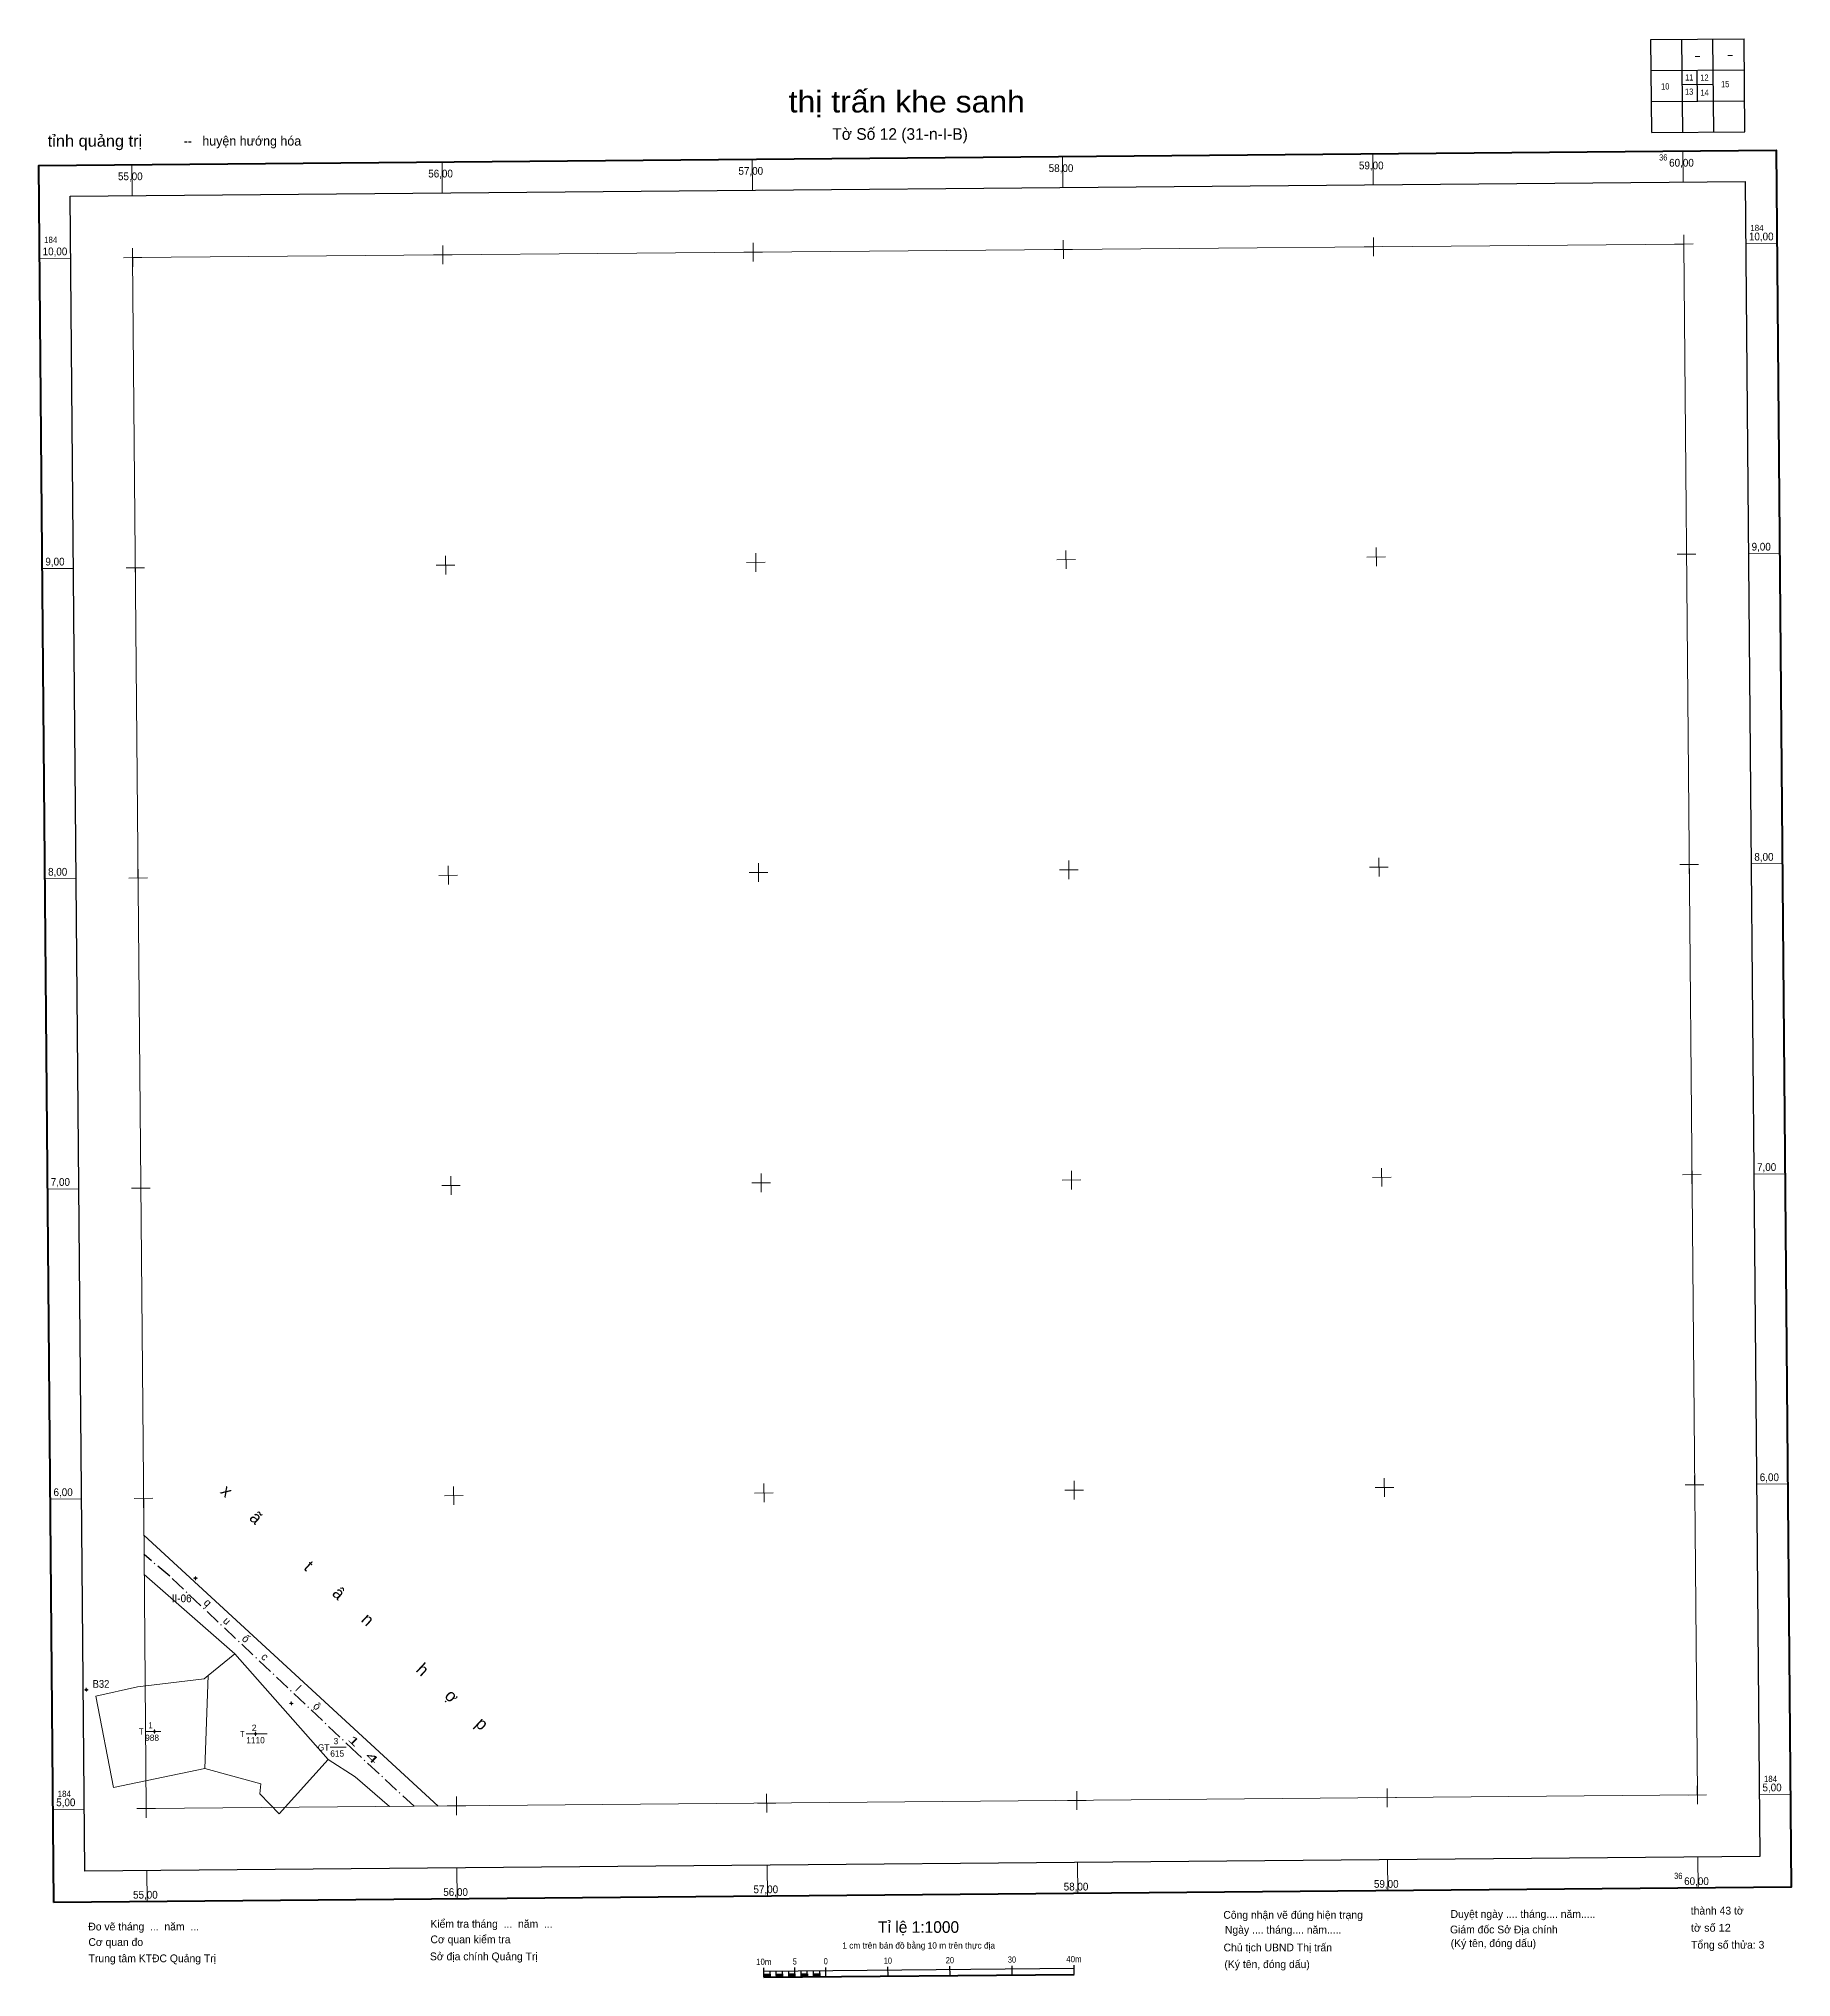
# Model space of a CAD drawing. Header units: metres. Extents: x 552020 to 592342, y 1839949 to 1859728.
# Drawn here: x 552020 to 552585, y 1839949 to 1840574 of the extents above.
import ezdxf
from ezdxf.enums import TextEntityAlignment as Align

# ---------------------------------------------------------------- set-up
doc = ezdxf.new("R2010")
doc.units = ezdxf.units.M
doc.linetypes.add('DOT_DASHED', pattern=[7.7, 5, -1.2, 0.3, -1.2])
for name, color, linetype, lineweight in [('1', 7, 'Continuous', 25), ('10', 7, 'Continuous', 13), ('11', 7, 'Continuous', 13), ('13', 7, 'Continuous', 13), ('34', 7, 'Continuous', 13), ('62', 7, 'Continuous', 13), ('63', 7, 'Continuous', 13)]:
    doc.layers.add(name, color=color, linetype=linetype, lineweight=lineweight)
doc.layers.add('12', color=7, linetype='Continuous')

msp = doc.modelspace()

# ---------------------------------------------------------------- hatches: boundary and pattern name
at = {"layer": '10'}
for points in [[(552070.85, 1840077.71, 1), (552070.7, 1840077.71, 1)], [(552035.66, 1840041.8, 1), (552035.51, 1840041.8, 1)]]:
    msp.add_hatch(color=256, dxfattribs=at).paths.add_polyline_path(points)
at = {"layer": '11'}
for points in [[(552101.72, 1840037.4, 1), (552101.57, 1840037.4, 1)], [(552101.72, 1840037.4, 1), (552101.57, 1840037.4, 1)], [(552057.6, 1840028.35, 1), (552057.45, 1840028.35, 1)], [(552057.6, 1840028.35, 1), (552057.45, 1840028.35, 1)], [(552090.19, 1840027.55, 1), (552090.04, 1840027.55, 1)], [(552090.19, 1840027.55, 1), (552090.04, 1840027.55, 1)]]:
    msp.add_hatch(color=256, dxfattribs=at).paths.add_polyline_path(points)
at = {"layer": '62'}
for points in [[(552253.94, 1839949.13), (552253.93, 1839950.13), (552255.93, 1839950.15), (552255.94, 1839949.15)], [(552257.94, 1839949.17), (552257.93, 1839950.17), (552259.93, 1839950.19), (552259.94, 1839949.19)], [(552261.94, 1839949.2), (552261.93, 1839950.2), (552263.93, 1839950.22), (552263.94, 1839949.22)], [(552265.94, 1839949.24), (552265.93, 1839950.24), (552267.93, 1839950.26), (552267.94, 1839949.26)], [(552269.93, 1839949.27), (552269.93, 1839950.27), (552271.93, 1839950.29), (552271.93, 1839949.29)]]:
    msp.add_hatch(color=256, dxfattribs=at).paths.add_polyline_path(points)

# ---------------------------------------------------------------- linework, layer by layer
at = {"layer": '1'}
for p, q in [((552554.55, 1840563.73), (552554.64, 1840553.73)), ((552549.9, 1840559.11), (552559.9, 1840559.2))]:
    msp.add_line(p, q, dxfattribs=at)
at = {"layer": '10'}
for p, q in [((552070.46, 1840077.71), (552070.15, 1840077.71)), ((552070.76, 1840078.33), (552070.77, 1840078.02)), ((552070.77, 1840077.39), (552070.77, 1840077.08)), ((552071.4, 1840077.72), (552071.09, 1840077.71)), ((552035.58, 1840042.42), (552035.58, 1840042.1)), ((552035.27, 1840041.79), (552034.96, 1840041.79)), ((552035.58, 1840041.48), (552035.59, 1840041.17)), ((552036.21, 1840041.8), (552035.89, 1840041.79))]:
    msp.add_line(p, q, dxfattribs=at)
for centre, radius in [((552070.78, 1840077.71), 0.312), ((552070.78, 1840077.71), 0.075), ((552035.59, 1840041.8), 0.312), ((552035.59, 1840041.8), 0.075)]:
    msp.add_circle(centre, radius, dxfattribs=at)
at = {"layer": '11'}
for p, q in [((552101.33, 1840037.39), (552101.01, 1840037.38)), ((552101.33, 1840037.39), (552101.01, 1840037.38)), ((552101.64, 1840038.01), (552101.64, 1840037.7)), ((552101.64, 1840038.01), (552101.64, 1840037.7)), ((552101.65, 1840037.08), (552101.65, 1840036.77)), ((552101.65, 1840037.08), (552101.65, 1840036.77)), ((552102.27, 1840037.4), (552101.95, 1840037.39)), ((552102.27, 1840037.4), (552101.95, 1840037.39)), ((552057.21, 1840028.34), (552056.9, 1840028.34)), ((552057.21, 1840028.34), (552056.9, 1840028.34)), ((552057.52, 1840028.97), (552057.52, 1840028.66)), ((552057.52, 1840028.97), (552057.52, 1840028.66)), ((552057.53, 1840028.04), (552057.53, 1840027.73)), ((552057.53, 1840028.04), (552057.53, 1840027.73)), ((552058.14, 1840028.35), (552057.83, 1840028.35)), ((552058.14, 1840028.35), (552057.83, 1840028.35)), ((552089.8, 1840027.54), (552089.48, 1840027.54)), ((552089.8, 1840027.54), (552089.48, 1840027.54)), ((552090.11, 1840028.17), (552090.11, 1840027.85)), ((552090.11, 1840028.17), (552090.11, 1840027.85)), ((552090.12, 1840027.23), (552090.12, 1840026.91)), ((552090.12, 1840027.23), (552090.12, 1840026.91)), ((552090.74, 1840027.55), (552090.42, 1840027.54)), ((552090.74, 1840027.55), (552090.42, 1840027.54))]:
    msp.add_line(p, q, dxfattribs=at)
for points in [[(552101.64, 1840037.7), (552101.33, 1840037.39), (552101.65, 1840037.08), (552101.95, 1840037.39)], [(552101.64, 1840037.7), (552101.33, 1840037.39), (552101.65, 1840037.08), (552101.95, 1840037.39)], [(552057.52, 1840028.66), (552057.21, 1840028.34), (552057.53, 1840028.04), (552057.83, 1840028.35)], [(552057.52, 1840028.66), (552057.21, 1840028.34), (552057.53, 1840028.04), (552057.83, 1840028.35)], [(552090.11, 1840027.85), (552089.8, 1840027.54), (552090.12, 1840027.23), (552090.42, 1840027.54)], [(552090.11, 1840027.85), (552089.8, 1840027.54), (552090.12, 1840027.23), (552090.42, 1840027.54)]]:
    msp.add_lwpolyline(points, close=True, dxfattribs=at)
for centre in [(552101.65, 1840037.4), (552101.65, 1840037.4), (552057.53, 1840028.35), (552057.53, 1840028.35), (552090.12, 1840027.55), (552090.12, 1840027.55)]:
    msp.add_circle(centre, 0.075, dxfattribs=at)
at = {"layer": '13'}
for p, q in [((552054.52, 1840028.32), (552059.62, 1840028.36)), ((552087.11, 1840027.52), (552093.91, 1840027.57)), ((552114.18, 1840023.23), (552119.27, 1840023.28))]:
    msp.add_line(p, q, dxfattribs=at)
at = {"layer": '34'}
for p, q in [((552054.11, 1840091.61), (552148.98, 1840004.31)), ((552054.16, 1840085.48), (552054.17, 1840085.37)), ((552073.72, 1840016.44), (552074.84, 1840046.41)), ((552044.33, 1840010.33), (552038.68, 1840039.66)), ((552097.74, 1840001.75), (552113.51, 1840019.3))]:
    msp.add_line(p, q, dxfattribs=at)
at = {"layer": '34', "linetype": 'DOT_DASHED', "lineweight": 25}
msp.add_lwpolyline([(552141.21, 1840004.24), (552122.84, 1840021.23), (552062.44, 1840078.41), (552054.17, 1840085.37)], dxfattribs=at)
at = {"layer": '34'}
for points in [[(552054.17, 1840085.37), (552054.22, 1840078.97), (552083.48, 1840053.35)], [(552113.51, 1840019.3), (552083.48, 1840053.35), (552074.84, 1840046.41)], [(552038.68, 1840039.66), (552052.04, 1840042.76), (552073.51, 1840045.34), (552074.84, 1840046.41)], [(552141.21, 1840004.24), (552133.26, 1840004.17), (552122.18, 1840013.72), (552113.51, 1840019.3)], [(552044.33, 1840010.33), (552073.72, 1840016.44), (552091.86, 1840011.5)], [(552091.86, 1840011.5), (552091.49, 1840008.26), (552097.74, 1840001.75)]]:
    msp.add_lwpolyline(points, dxfattribs=at)
at = {"layer": '62', "lineweight": 25}
for p, q in [((552539.78, 1840573.6), (552569.77, 1840573.86)), ((552540.04, 1840543.61), (552539.78, 1840573.6)), ((552550.04, 1840543.69), (552549.78, 1840573.68)), ((552560.04, 1840543.78), (552559.77, 1840573.77)), ((552539.87, 1840563.6), (552569.86, 1840563.86)), ((552539.95, 1840553.6), (552569.95, 1840553.86)), ((552253.94, 1839949.13), (552253.91, 1839952.13)), ((552253.92, 1839951.13), (552353.89, 1839952.01)), ((552253.94, 1839949.13), (552253.92, 1839951.13)), ((552255.94, 1839949.15), (552255.92, 1839951.15)), ((552257.94, 1839949.17), (552257.92, 1839951.17)), ((552259.94, 1839949.19), (552259.92, 1839951.19)), ((552261.94, 1839949.2), (552261.92, 1839951.2)), ((552263.94, 1839949.22), (552263.91, 1839952.22)), ((552263.94, 1839949.22), (552263.92, 1839951.22)), ((552265.94, 1839949.24), (552265.92, 1839951.24)), ((552267.94, 1839949.26), (552267.92, 1839951.26)), ((552269.93, 1839949.27), (552269.92, 1839951.27)), ((552271.93, 1839949.29), (552271.92, 1839951.29)), ((552273.93, 1839949.31), (552273.91, 1839952.31)), ((552293.93, 1839949.48), (552293.9, 1839952.48)), ((552313.92, 1839949.66), (552313.89, 1839952.66)), ((552333.91, 1839949.83), (552333.89, 1839952.83)), ((552353.91, 1839950.01), (552353.88, 1839953.01))]:
    msp.add_line(p, q, dxfattribs=at)
at = {"layer": '62'}
for p, q in [((552554.05, 1840568.16), (552555.55, 1840568.18)), ((552564.56, 1840568.42), (552566.06, 1840568.44)), ((552350.24, 1840525.95), (552350.15, 1840535.95)), ((552450.21, 1840526.82), (552450.12, 1840536.82)), ((552550.18, 1840527.7), (552550.09, 1840537.69)), ((552050.34, 1840523.33), (552050.25, 1840533.32)), ((552150.3, 1840524.2), (552150.22, 1840534.2)), ((552250.27, 1840525.07), (552250.19, 1840535.07)), ((552050.54, 1840500.33), (552050.48, 1840506.33)), ((552150.51, 1840501.21), (552150.45, 1840507.21)), ((552247.45, 1840505.05), (552253.45, 1840505.11)), ((552250.47, 1840502.08), (552250.42, 1840508.08)), ((552347.42, 1840505.93), (552353.42, 1840505.98)), ((552350.44, 1840502.96), (552350.39, 1840508.95)), ((552447.39, 1840506.8), (552453.38, 1840506.86)), ((552450.41, 1840503.83), (552450.36, 1840509.83)), ((552547.35, 1840507.68), (552553.35, 1840507.73)), ((552550.38, 1840504.7), (552550.33, 1840510.7)), ((552570.35, 1840507.88), (552580.34, 1840507.97)), ((552020.52, 1840503.07), (552030.52, 1840503.16)), ((552047.51, 1840503.31), (552053.51, 1840503.36)), ((552147.48, 1840504.18), (552153.48, 1840504.23)), ((552051.41, 1840400.36), (552051.36, 1840406.36)), ((552151.38, 1840401.24), (552151.33, 1840407.24)), ((552248.32, 1840405.09), (552254.32, 1840405.14)), ((552251.35, 1840402.11), (552251.3, 1840408.11)), ((552348.29, 1840405.96), (552354.29, 1840406.01)), ((552351.32, 1840402.99), (552351.26, 1840408.99)), ((552448.26, 1840406.83), (552454.26, 1840406.89)), ((552451.29, 1840403.86), (552451.23, 1840409.86)), ((552548.23, 1840407.71), (552554.23, 1840407.76)), ((552551.25, 1840404.74), (552551.2, 1840410.73)), ((552571.22, 1840407.91), (552581.22, 1840408)), ((552021.39, 1840403.1), (552031.39, 1840403.19)), ((552048.39, 1840403.34), (552054.38, 1840403.39)), ((552148.35, 1840404.21), (552154.35, 1840404.26)), ((552052.29, 1840300.4), (552052.23, 1840306.39)), ((552152.25, 1840301.27), (552152.2, 1840307.27)), ((552249.2, 1840305.12), (552255.2, 1840305.17)), ((552252.22, 1840302.14), (552252.17, 1840308.14)), ((552349.17, 1840305.99), (552355.16, 1840306.04)), ((552352.19, 1840303.02), (552352.14, 1840309.02)), ((552449.13, 1840306.87), (552455.13, 1840306.92)), ((552452.16, 1840303.89), (552452.11, 1840309.89)), ((552549.1, 1840307.74), (552555.1, 1840307.79)), ((552552.13, 1840304.77), (552552.08, 1840310.77)), ((552572.1, 1840307.94), (552582.09, 1840308.03)), ((552022.27, 1840303.13), (552032.27, 1840303.22)), ((552049.26, 1840303.37), (552055.26, 1840303.42)), ((552149.23, 1840304.24), (552155.23, 1840304.3)), ((552053.16, 1840200.43), (552053.11, 1840206.43)), ((552153.13, 1840201.3), (552153.08, 1840207.3)), ((552250.07, 1840205.15), (552256.07, 1840205.2)), ((552253.1, 1840202.18), (552253.04, 1840208.17)), ((552350.04, 1840206.02), (552356.04, 1840206.08)), ((552353.07, 1840203.05), (552353.01, 1840209.05)), ((552450.01, 1840206.9), (552456.01, 1840206.95)), ((552453.03, 1840203.92), (552452.98, 1840209.92)), ((552549.98, 1840207.77), (552555.98, 1840207.82)), ((552553, 1840204.8), (552552.95, 1840210.8)), ((552572.97, 1840207.97), (552582.97, 1840208.06)), ((552023.14, 1840203.16), (552033.14, 1840203.25)), ((552050.13, 1840203.4), (552056.13, 1840203.45)), ((552150.1, 1840204.27), (552156.1, 1840204.33)), ((552054.03, 1840100.46), (552053.98, 1840106.46)), ((552154, 1840101.33), (552153.95, 1840107.33)), ((552250.95, 1840105.18), (552256.94, 1840105.23)), ((552253.97, 1840102.21), (552253.92, 1840108.21)), ((552350.91, 1840106.05), (552356.91, 1840106.11)), ((552353.94, 1840103.08), (552353.89, 1840109.08)), ((552450.88, 1840106.93), (552456.88, 1840106.98)), ((552453.91, 1840103.96), (552453.86, 1840109.95)), ((552550.85, 1840107.8), (552556.85, 1840107.86)), ((552553.88, 1840104.83), (552553.82, 1840110.83)), ((552573.84, 1840108), (552583.84, 1840108.09)), ((552024.02, 1840103.2), (552034.01, 1840103.28)), ((552051.01, 1840103.43), (552057.01, 1840103.48)), ((552150.98, 1840104.31), (552156.98, 1840104.36)), ((552054.91, 1840000.49), (552054.86, 1840006.49)), ((552154.88, 1840001.36), (552154.82, 1840007.36)), ((552251.82, 1840005.21), (552257.82, 1840005.26)), ((552254.85, 1840002.24), (552254.79, 1840008.24)), ((552351.79, 1840006.09), (552357.79, 1840006.14)), ((552354.81, 1840003.11), (552354.76, 1840009.11)), ((552451.76, 1840006.96), (552457.76, 1840007.01)), ((552454.78, 1840003.99), (552454.73, 1840009.99)), ((552551.73, 1840007.83), (552557.72, 1840007.89)), ((552554.75, 1840004.86), (552554.7, 1840010.86)), ((552574.72, 1840008.04), (552584.72, 1840008.12)), ((552024.89, 1840003.23), (552034.89, 1840003.31)), ((552051.88, 1840003.46), (552057.88, 1840003.52)), ((552151.85, 1840004.34), (552157.85, 1840004.39)), ((552355.05, 1839976.12), (552354.96, 1839986.12)), ((552455.02, 1839977), (552454.93, 1839986.99)), ((552554.99, 1839977.87), (552554.9, 1839987.87)), ((552055.14, 1839973.5), (552055.06, 1839983.5)), ((552155.11, 1839974.37), (552155.03, 1839984.37)), ((552255.08, 1839975.25), (552254.99, 1839985.24))]:
    msp.add_line(p, q, dxfattribs=at)
at = {"layer": '62', "lineweight": 40}
msp.add_line((552253.94, 1839949.13), (552353.91, 1839950.01), dxfattribs=at)
at = {"layer": '62', "lineweight": 25}
msp.add_lwpolyline([(552540.04, 1840543.61), (552570.03, 1840543.87), (552569.77, 1840573.86)], dxfattribs=at)
at = {"layer": '62', "lineweight": 40}
msp.add_lwpolyline([(552025.15, 1839973.24), (552020.26, 1840533.06), (552580.08, 1840537.96), (552584.98, 1839978.13)], close=True, dxfattribs=at)
at = {"layer": '62', "lineweight": 25}
for points in [[(552035.06, 1839983.32), (552030.34, 1840523.15), (552570.17, 1840527.87), (552574.89, 1839988.04)], [(552253.94, 1839949.13), (552253.93, 1839950.13), (552255.93, 1839950.15), (552255.94, 1839949.15)], [(552257.94, 1839949.17), (552257.93, 1839950.17), (552259.93, 1839950.19), (552259.94, 1839949.19)], [(552261.94, 1839949.2), (552261.93, 1839950.2), (552263.93, 1839950.22), (552263.94, 1839949.22)], [(552265.94, 1839949.24), (552265.93, 1839950.24), (552267.93, 1839950.26), (552267.94, 1839949.26)], [(552269.93, 1839949.27), (552269.93, 1839950.27), (552271.93, 1839950.29), (552271.93, 1839949.29)]]:
    msp.add_lwpolyline(points, close=True, dxfattribs=at)
at = {"layer": '63'}
for p in [(552050.51, 1840503.33), (552554.73, 1840007.86)]:
    msp.add_line(p, (552550.35, 1840507.7), dxfattribs=at)
for points in [[(552054.88, 1840003.49), (552054.17, 1840085.37), (552050.51, 1840503.33)], [(552054.88, 1840003.49), (552141.21, 1840004.24), (552554.73, 1840007.86)]]:
    msp.add_lwpolyline(points, dxfattribs=at)

# ---------------------------------------------------------------- texts
at = {"layer": '12'}
for s, width, p in [('II-06 ', 0.95, (552066.76, 1840069.98)), ('B32 ', 0.9, (552040.73, 1840042.41))]:
    msp.add_text(s, height=2.5, dxfattribs=dict(at, width=width)).set_placement(p, align=Align.CENTER)
at = {"layer": '13'}
for s, width, p in [('1', 0.85, (552055.62, 1840029.33)), ('2', 1.05, (552088.9, 1840028.53)), ('T', 0.9, (552052.53, 1840027.3)), ('T', 0.9, (552085.12, 1840026.5))]:
    msp.add_text(s, height=2, dxfattribs=dict(at, width=width)).set_placement(p)
for s, p in [('988', (552054.55, 1840025.32)), ('1110', (552087.14, 1840024.52)), ('GT', (552110.19, 1840022.2)), ('3', (552115.27, 1840024.24)), ('615', (552114.2, 1840020.23))]:
    msp.add_text(s, height=2, dxfattribs=at).set_placement(p)
at = {"layer": '34'}
for s, height, rotation, p in [('x', 4, 317.133, (552079.49, 1840104.42)), ('ã', 4, 317.133, (552088.93, 1840095.81)), ('t', 4, 317.133, (552105.92, 1840080.31)), ('â', 4, 317.133, (552115.6, 1840071.47)), ('q', 2.5, 316.067, (552073.86, 1840068.96)), ('u', 2.5, 316.067, (552080.06, 1840063.09)), ('n', 4, 317.133, (552124.95, 1840062.98)), ('ố', 2.5, 316.067, (552086.14, 1840057.34)), ('c', 2.5, 316.067, (552092.28, 1840051.54)), ('h', 4, 317.133, (552142.62, 1840046.86)), ('l', 2.5, 316.067, (552103.03, 1840041.36)), ('ộ', 2.5, 316.067, (552109.1, 1840035.6)), ('ợ', 4, 317.133, (552152.04, 1840038.25)), ('p', 4, 317.133, (552161.75, 1840029.4))]:
    msp.add_text(s, height=height, rotation=rotation, dxfattribs=at).set_placement(p, align=Align.CENTER)
for s, rotation, width, p in [('1', 316.067, 1.9, (552120.94, 1840024.38)), ('4', 316.748, 2.1, (552126.79, 1840018.93))]:
    msp.add_text(s, height=2.5, rotation=rotation, dxfattribs=dict(at, width=width)).set_placement(p, align=Align.CENTER)
at = {"layer": '62'}
for s, height, width, p in [('11', 2, 0.8, (552552.11, 1840560.41)), ('12', 2, 0.9, (552557.01, 1840560.34)), ('thị trấn khe sanh', 7, 1.1, (552299.97, 1840550.11)), ('10', 2, 0.9, (552544.38, 1840557.5)), ('13', 2, 0.9, (552552.08, 1840555.81)), ('14', 2, 0.9, (552557.06, 1840555.47)), ('15', 2, 0.9, (552563.7, 1840558.25)), ('10m', 2, 0.95, (552253.89, 1839953.11)), ('5', 2, 0.85, (552263.88, 1839953.21)), ('0', 2, 0.85, (552273.87, 1839953.3)), ('10', 2, 0.9, (552293.88, 1839953.47)), ('20', 2, 0.9, (552313.87, 1839953.64)), ('30', 2, 0.9, (552333.86, 1839953.82)), ('40m', 2, 0.95, (552353.84, 1839953.98))]:
    msp.add_text(s, height=height, dxfattribs=dict(at, width=width)).set_placement(p, align=Align.CENTER)
for s, height, width, p in [('tỉnh quảng trị ', 3.75, 1.05, (552023.14, 1840539.08)), ('55,00', 2.5, 0.95, (552045.79, 1840528.28)), ('56,00', 2.5, 0.95, (552145.76, 1840529.16)), ('57,00', 2.5, 0.95, (552245.73, 1840530.03)), ('58,00', 2.5, 0.95, (552345.7, 1840530.91)), ('59,00', 2.5, 0.95, (552445.67, 1840531.78)), ('60,00', 2.5, 0.95, (552545.64, 1840532.66)), ('10,00', 2.5, 0.95, (552571.34, 1840508.89)), ('184', 2, 0.95, (552571.81, 1840511.89)), ('10,00', 2.5, 0.95, (552021.51, 1840504.08)), ('184', 2, 0.95, (552021.98, 1840508.08)), ('9,00', 2.5, 0.95, (552572.21, 1840408.92)), ('9,00', 2.5, 0.95, (552022.39, 1840404.11)), ('8,00', 2.5, 0.95, (552573.09, 1840308.95)), ('8,00', 2.5, 0.95, (552023.26, 1840304.14)), ('7,00', 2.5, 0.95, (552573.96, 1840208.98)), ('7,00', 2.5, 0.95, (552024.13, 1840204.17)), ('6,00', 2.5, 0.95, (552574.84, 1840109.01)), ('6,00', 2.5, 0.95, (552025.01, 1840104.2)), ('5,00', 2.5, 0.95, (552575.71, 1840009.04)), ('184', 2, 0.95, (552576.18, 1840012.05)), ('5,00', 2.5, 0.95, (552025.88, 1840004.24)), ('184', 2, 0.95, (552026.36, 1840007.24)), ('59,00', 2.5, 0.95, (552450.51, 1839977.96)), ('60,00', 2.5, 0.95, (552550.48, 1839978.83)), ('55,00', 2.5, 0.95, (552050.64, 1839974.46)), ('56,00', 2.5, 0.95, (552150.61, 1839975.33)), ('57,00', 2.5, 0.95, (552250.57, 1839976.21)), ('58,00', 2.5, 0.95, (552350.54, 1839977.08)), ('tờ số 12', 2.5, 1.05, (552552.66, 1839963.82))]:
    msp.add_text(s, height=height, dxfattribs=dict(at, width=width)).set_placement(p)
for s, height, p in [('   --   huyện hướng hóa', 3, (552063.6, 1840539.44)), ('Kiểm tra tháng  ...  năm  ...', 2.5, (552146.45, 1839965.08)), ('Công nhận vẽ đúng hiện trạng', 2.5, (552401.97, 1839967.97)), ('Duyệt ngày .... tháng.... năm.....', 2.5, (552475.22, 1839968.26)), ('thành 43 tờ', 2.5, (552552.61, 1839969.34)), ('Đo vẽ tháng  ...  năm  ...', 2.5, (552036.22, 1839964.21)), ('Cơ quan đo', 2.5, (552036.26, 1839959.21)), ('Cơ quan kiểm tra', 2.5, (552146.49, 1839960.08)), ('Ngày .... tháng.... năm.....', 2.5, (552402.49, 1839963.18)), ('Giám đốc Sở Địa chính', 2.5, (552475.02, 1839963.26)), ('(Ký tên, đóng dấu) ', 2.5, (552475.25, 1839958.85)), ('Tổng số thửa: 3', 2.5, (552552.71, 1839958.34)), ('Trung tâm KTĐC Quảng Trị', 2.5, (552036.31, 1839953.97)), ('Sở địa chính Quảng Trị', 2.5, (552146.32, 1839954.6)), ('Chủ tịch UBND Thị trấn', 2.5, (552402.06, 1839957.46)), ('(Ký tên, đóng dấu) ', 2.5, (552402.33, 1839952.08))]:
    msp.add_text(s, height=height, dxfattribs=at).set_placement(p)
for s, height, p in [('Tờ Số 12 (31-n-I-B)', 3.75, (552297.81, 1840541.29)), ('Tỉ lệ 1:1000', 3.74, (552303.77, 1839963.44)), ('1 cm trên bản đồ bằng 10 m trên thực địa', 2, (552303.81, 1839958.36))]:
    msp.add_text(s, height=height, dxfattribs=at).set_placement(p, align=Align.CENTER)
at = {"layer": '62', "width": 0.9}
for p in [(552545.08, 1840534.63), (552549.93, 1839980.8)]:
    msp.add_text('36', height=2, dxfattribs=at).set_placement(p, align=Align.RIGHT)

doc.saveas('drawing.dxf')
